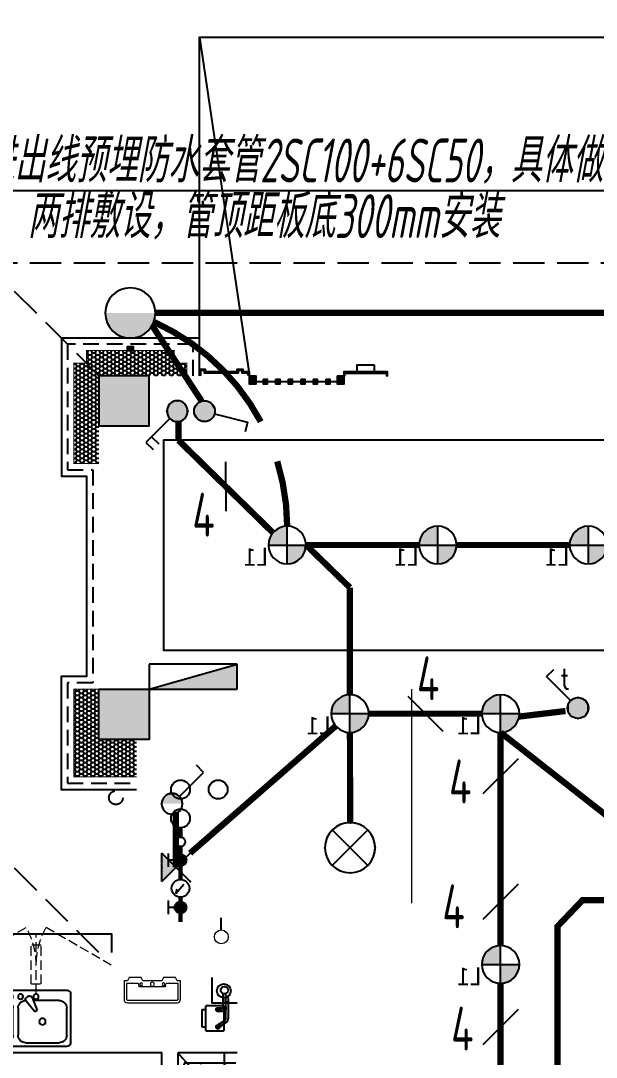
# Model space of a CAD drawing. Extents: x 3002737 to 4077523, y -995787 to -7267.
# Drawn here: x 3465931 to 3470517, y -890478 to -882213 of the extents above; entities that cross this region are included whole.
import ezdxf
from ezdxf.enums import TextEntityAlignment as Align
from ezdxf.xclip import XClip

# ---------------------------------------------------------------- set-up
doc = ezdxf.new("R2010")
doc.units = 0
doc.header["$LTSCALE"] = 1000
doc.header["$MEASUREMENT"] = 0
doc.header["$XCLIPFRAME"] = 2
for name, pattern in [('DASH', [0.35, 0.25, -0.1]), ('DOTE', [2.42, 2, -0.2, 0.02, -0.2]), ('HIDDEN', [0.375, 0.25, -0.125])]:
    doc.linetypes.add(name, pattern=pattern)
doc.layers.get('0').update_dxf_attribs({"linetype": 'CONTINUOUS'})
for name, color, linetype in [('!!电气', 1, 'CONTINUOUS'), ('A-EQPM-MECH', 191, 'CONTINUOUS'), ('A-标注', 1, 'CONTINUOUS'), ('AH-FURNITURE', 1, 'CONTINUOUS'), ('DIM-照明', 7, 'CONTINUOUS'), ('E-天花灯具', 92, 'CONTINUOUS'), ('E-天花辅助2', 54, 'CONTINUOUS'), ('EQUIP-照明', 3, 'CONTINUOUS'), ('EQUIP_消火栓', 7, 'CONTINUOUS'), ('IP-bath&kitchen-JOHNSON', 4, 'CONTINUOUS'), ('LVTRY', 252, 'CONTINUOUS'), ('TEL_TEXT', 7, 'CONTINUOUS'), ('VPIPE-中水', 122, 'CONTINUOUS'), ('VPIPE-凝结', 150, 'CONTINUOUS'), ('VPIPE-消防', 1, 'TG_X'), ('VPIPE-给水', 3, 'TG_J'), ('VPIPE-雨水', 4, 'DASH'), ('WIRE-动力', 7, 'CONTINUOUS'), ('WIRE-照明', 2, 'CONTINUOUS'), ('修改标示', 212, 'CONTINUOUS'), ('卫生间', 6, 'CONTINUOUS'), ('建筑-排气道', 252, 'CONTINUOUS'), ('污水', 3, 'CONTINUOUS'), ('看线', 185, 'CONTINUOUS'), ('立面', 73, 'CONTINUOUS'), ('立面-看线', 251, 'CONTINUOUS'), ('给水', 4, 'CONTINUOUS'), ('铝合金', 144, 'CONTINUOUS')]:
    doc.layers.add(name, color=color, linetype=linetype)
for name, color, linetype, lineweight in [('DOTE', 19, 'DOTE', 9), ('PUB_HATCH', 8, 'CONTINUOUS', 9), ('STAIR', 252, 'CONTINUOUS', 20), ('VPIPE-废水', 31, 'TG_F', 18), ('WINDOW', 146, 'CONTINUOUS', 20), ('平面-空调室内机', 176, 'CONTINUOUS', 9), ('平面-空调预留孔', 252, 'CONTINUOUS', 15), ('立面-洞口示意', 252, 'CONTINUOUS', 13)]:
    doc.layers.add(name, color=color, linetype=linetype, lineweight=lineweight)
doc.styles.add('_TEL_DIM', font='SIMPLEX', dxfattribs={"width": 0.8, "height": 3.5, "bigfont": 'HZTXT'})
doc.styles.add('DIM_FONT', font='SIMPLEX', dxfattribs={"width": 0.7, "bigfont": 'GBCBIG'})
doc.styles.add('HZTXT', font='gbeitc.shx', dxfattribs={"width": 0.8, "height": 400, "bigfont": 'hztxt.shx'})
doc.styles.get("Standard").update_dxf_attribs({"font": 'gbenor.shx', "bigfont": 'gbcbig.shx'})
doc.styles.add('TG_LINETYPE', font='SIMPLEX', dxfattribs={"width": 0.8, "height": 3, "bigfont": 'HZTXT'})
doc.styles.add('黑体', font='simhei.ttf')
doc.linetypes.add('LED', pattern='A,0.5,-0.2,["LED",Standard,S=0.2,R=0,X=-0.2,Y=-0.1],-0.2', length=0.9)
doc.linetypes.add('TG_F', pattern='A,2,-0.3,["F",TG_LINETYPE,S=0.1,R=0,X=-0.23,Y=-0.15],0', length=2.3)
doc.linetypes.add('TG_J', pattern='A,2,-0.22,["J",TG_LINETYPE,S=0.1,R=0,X=-0.18,Y=-0.15],0', length=2.22)
doc.linetypes.add('TG_X', pattern='A,4,-0.3,["X",TG_LINETYPE,S=0.1,R=0,X=-0.23,Y=-0.15],0', length=4.3)

# ---------------------------------------------------------------- blocks, each defined once
blk = doc.blocks.new('A$C74D73064')
at = {"layer": 'DOTE', "color": 252}
blk.add_line((100230, 54519.3), (100230, 8148.9), dxfattribs=at)
blk = doc.blocks.new('A$C7B1F0EBE')
at = {"color": 252}
ref = blk.add_blockref('A$C74D73064', (-53513, -33807.7), dxfattribs=at)
XClip(ref).set_block_clipping_path([(63315.4263309771, 50772.2529092039), (117315.4131985184, 70272.2529080271)])
blk = doc.blocks.new('A$C148B7D8E')
at = {"layer": '卫生间', "color": 252, "linetype": 'DASH'}
for p, q in [((15200, 14500), (16100, 15400)), ((15200, 9900), (16100, 10800))]:
    blk.add_line(p, q, dxfattribs=at)
blk.add_lwpolyline([(16100, 14000), (16100, 15400), (7700, 15400), (7700, 10800), (7300, 10800), (7300, 10000), (900, 10000), (900, 9000), (-900, 9000), (-900, -900), (1750, -900), (1750, -2100), (23450, -2100), (23450, -900), (25100, -900)], dxfattribs=at)
blk = doc.blocks.new('rtyg7uyhg')
at = {"layer": 'LVTRY'}
for p, q in [((193590.3, 45458.1), (193590.3, 45069.5)), ((194234.6, 45488.8), (193621, 45488.8)), ((194265.3, 45069.5), (194265.3, 45458.1)), ((193682.3, 45407), (193887.8, 45407)), ((193896.4, 45429.9), (193857.6, 45326.3)), ((193875.3, 45316), (193945.6, 45401.5)), ((193925.8, 45440.4), (193940.1, 45432.2)), ((194111.9, 45407), (194173.3, 45407)), ((193621, 45130.8), (193621, 45345.6)), ((193857.6, 45326.3), (193875.3, 45316)), ((194009.6, 45345.6), (194009.6, 45130.8)), ((194050.5, 45130.8), (194050.5, 45345.6)), ((194234.6, 45345.6), (194234.6, 45130.8)), ((193948.3, 45069.5), (193682.3, 45069.5)), ((194173.3, 45069.5), (194111.9, 45069.5)), ((193621, 45038.8), (194234.6, 45038.8))]:
    blk.add_line(p, q, dxfattribs=at)
for centre, radius in [((193866.4, 45437.7), 20.5), ((193989.2, 45437.7), 20.5), ((194071, 45437.7), 20.5), ((193815.3, 45238.2), 25.6), ((194137.5, 45238.2), 25.6)]:
    blk.add_circle(centre, radius, dxfattribs=at)
for centre, radius, start, end in [((193621, 45458.1), 30.7, 89.99999, 179.99999), ((194234.6, 45458.1), 30.7, 359.99999, 89.99999), ((193682.3, 45345.6), 61.4, 89.99999, 179.99999), ((193915.6, 45422.7), 20.5, 59.99999, 159.46231), ((193929.8, 45414.5), 20.5, 320.53767, 59.99999), ((193948.3, 45345.6), 61.4, 359.99999, 89.99999), ((194111.9, 45345.6), 61.4, 89.99999, 179.99999), ((194173.3, 45345.6), 61.4, 359.99999, 89.99999), ((193682.3, 45130.8), 61.4, 179.99999, 269.99999), ((193948.3, 45130.8), 61.4, 269.99999, 359.99999), ((194111.9, 45130.8), 61.4, 179.99999, 269.99999), ((194173.3, 45130.8), 61.4, 269.99999, 359.99999), ((193621, 45069.5), 30.7, 179.99999, 269.99999), ((194234.6, 45069.5), 30.7, 269.99999, 359.99999)]:
    blk.add_arc(centre, radius, start, end, dxfattribs=at)
at = {"layer": 'LVTRY', "style": 'DIM_FONT', "width": 0.8, "flags": 9}
for tag in ['YSIZE', 'XSIZE']:
    blk.add_attdef(tag, (193927.8, 45487.8), '', height=0.5, rotation=89.99999, dxfattribs=at)
blk = doc.blocks.new('A$C60D053AF')
at = {"layer": 'AH-FURNITURE', "color": 8}
for p, q in [((192.5, -71), (327.6, -71)), ((232.5, -90), (128.3, -90)), ((232.5, -110), (128.3, -110)), ((192.5, -91), (327.6, -91)), ((245, -129.5), (245, -122.5)), ((265, -129.5), (265, -122.5)), ((341.7, -96.9), (370, -143.2)), ((355.9, -82.7), (384.2, -129)), ((255, -281), (255, -251)), ((255, -281), (393, -281)), ((393, -281), (393, -251))]:
    blk.add_line(p, q, dxfattribs=at)
for points in [[(170, -68, 1), (170, -94), (192.5, -94), (192.5, -68)], [(234, -251), (414, -251, 0.414214), (424, -241), (424, -111, 0.414214), (414, -101), (234, -101, 0.414214), (224, -111), (224, -241, 0.414214)], [(268, -122.5), (268, -107, 0.414214), (248, -87), (232.5, -87), (232.5, -113), (242, -113), (242, -122.5)], [(242, -152, 1), (268, -152), (268, -129.5), (242, -129.5)], [(383.8, -161.2, 1), (402.2, -142.8), (386.3, -126.9), (367.9, -145.3)]]:
    blk.add_lwpolyline(points, format="xyb", close=True, dxfattribs=at)
for centre, radius in [((100, -100), 30), ((255, -152), 15), ((255, -152), 10), ((393, -152), 15), ((393, -152), 10)]:
    blk.add_circle(centre, radius, dxfattribs=at)
for radius in [40, 20]:
    blk.add_arc((327.6, -111), radius, 45, 90, dxfattribs=at)
blk = doc.blocks.new('A-Kitchen-7')
at = {"layer": 'LVTRY'}
for p, q in [((-519, 780), (-7, 834)), ((-7, 834), (-4, 811)), ((-515, 756), (-519, 780)), ((-4, 811), (-515, 756)), ((515, 756), (-515, 756)), ((-515, 756), (-515, 40)), ((-486, 761), (-485, 756)), ((-29, 767), (-112, 756)), ((-29, 767), (-35, 806)), ((515, 780), (0, 780)), ((0, 756), (0, 780)), ((515, 756), (515, 780)), ((515, 40), (515, 756)), ((-515, 40), (515, 40))]:
    blk.add_line(p, q, dxfattribs=at)
blk.add_lwpolyline([(-469, 40), (-469, 0), (469, 0), (469, 40)], close=True, dxfattribs=at)
blk = doc.blocks.new('FRSDFDGDGDRGDR')
at = {"layer": '平面-空调预留孔', "color": 252}
for p, q in [((699612.3, 775044), (699612.3, 775441.2)), ((699618.9, 775447.8), (699746.3, 775447.8)), ((699746.3, 775447.8), (699746.3, 775355.4)), ((699719.9, 775342.2), (699719.9, 775143)), ((699726.5, 775348.8), (699739.7, 775348.8)), ((699726.5, 775136.4), (699739.7, 775136.4)), ((699746.3, 775129.8), (699746.3, 775037.4)), ((699746.3, 775037.4), (699618.9, 775037.4))]:
    blk.add_line(p, q, dxfattribs=at)
blk.add_lwpolyline([(699766.1, 775166.7), (699792.5, 775153.5), (699792.5, 775057.2), (699766.1, 775044), (699766.1, 775017.6), (699618.9, 775017.6, -0.414214), (699592.5, 775044), (699592.5, 775441.2, -0.414214), (699618.9, 775467.6), (699766.1, 775467.6), (699766.1, 775441.2), (699792.5, 775428), (699792.5, 775331.6), (699766.1, 775318.4)], format="xyb", close=True, dxfattribs=at)
for centre, radius in [((699739.7, 775331.6), 10.6), ((699739.7, 775243.2), 15.8), ((699739.7, 775153.5), 10.6)]:
    blk.add_circle(centre, radius, dxfattribs=at)
for centre, start, end in [((699618.9, 775441.2), 90, 180), ((699726.5, 775342.2), 90, 180), ((699739.7, 775355.4), 270, 360), ((699726.5, 775143), 180, 270), ((699739.7, 775129.8), 0, 90), ((699618.9, 775044), 180, 270)]:
    blk.add_arc(centre, 6.6, start, end, dxfattribs=at)
blk = doc.blocks.new('*U153')
h = blk.add_hatch(color=5)
h.set_gradient(color1=(0, 0, 255), rotation=180, tint=1)
h.paths.add_polyline_path([(0, 0), (-6.35, -6.35), (-6.35, -2.159), (-15, -2.159), (-15, 2.159), (-6.35, 2.159), (-6.35, 6.35)])
at = {"color": 0, "linetype": 'Continuous'}
blk.add_lwpolyline([(0, 0), (-6.35, -6.35), (-6.35, -2.159), (-15, -2.159), (-15, 2.159), (-6.35, 2.159), (-6.35, 6.35)], close=True, dxfattribs=at)
blk = doc.blocks.new('GDGDRGDRGRD')
at = {"layer": 'PUB_HATCH'}
blk.add_hatch(color=252, dxfattribs=at).paths.add_polyline_path([(430319.8, 370173.6), (430319.8, 370443.6), (430179.8, 370443.6), (430179.8, 370428.6), (430284.8, 370428.6), (430304.8, 370408.6), (430304.8, 370208.6), (430284.8, 370188.6), (429964.8, 370188.6), (429944.8, 370208.6), (429944.8, 370408.6), (429964.8, 370428.6), (430069.8, 370428.6), (430069.8, 370443.6), (429929.8, 370443.6), (429929.8, 370173.6)])
at = {"layer": 'LVTRY', "color": 251}
for p, q in [((430080.5, 371515.4), (429864.6, 371758.3)), ((430334.8, 371758.3), (429864.6, 371758.3)), ((429864.6, 371758.3), (429864.6, 370858.3)), ((430234.8, 370858.3), (430234.8, 371758.3)), ((430334.8, 371515.4), (430080.5, 371515.4)), ((430080.5, 371515.4), (430080.5, 371100.3)), ((429864.6, 370858.3), (430080.5, 371100.3)), ((430080.5, 371100.3), (430334.8, 371100.3)), ((429864.6, 370858.3), (430334.8, 370858.3))]:
    blk.add_line(p, q, dxfattribs=at)
at = {"layer": 'LVTRY'}
for p, q in [((429924.8, 371678.3), (430324.8, 371678.3)), ((429914.8, 370948.3), (429914.8, 371668.3)), ((429994.8, 371628.3), (429994.8, 371418.3)), ((429999.8, 371628.3), (429999.8, 371418.3)), ((430289.8, 371638.3), (430004.8, 371638.3)), ((430289.8, 371633.3), (430004.8, 371633.3)), ((430045.1, 371658.3), (430045.1, 371568.3)), ((430049.6, 371658.3), (430045.1, 371658.3)), ((430049.6, 371568.3), (430049.6, 371658.3)), ((430194.8, 371418.3), (430194.8, 371628.3)), ((430199.8, 371418.3), (430199.8, 371628.3)), ((430234.8, 371668.3), (430234.8, 370948.3)), ((429974.8, 371525.6), (430102.3, 371525.6)), ((429974.8, 371521.1), (429974.8, 371525.6)), ((430102.3, 371521.1), (429974.8, 371521.1)), ((430045.1, 371568.3), (430049.6, 371568.3)), ((430219.8, 371525.6), (430092.3, 371525.6)), ((430092.3, 371525.6), (430092.3, 371521.1)), ((430092.3, 371521.1), (430219.8, 371521.1)), ((430102.3, 371525.6), (430102.3, 371521.1)), ((430219.8, 371521.1), (430219.8, 371525.6)), ((430234.8, 371100.3), (430234.8, 371515.4)), ((430045.1, 371388.3), (430045.1, 371478.3)), ((430045.1, 371478.3), (430049.6, 371478.3)), ((430049.6, 371478.3), (430049.6, 371388.3)), ((429935.4, 371358.3), (429974.2, 371358.3)), ((429954.8, 371338.9), (429954.8, 371377.7)), ((430004.8, 371413.3), (430289.8, 371413.3)), ((430004.8, 371408.3), (430289.8, 371408.3)), ((430049.6, 371388.3), (430045.1, 371388.3)), ((429954.8, 371238.9), (429954.8, 371277.7)), ((429935.4, 371258.3), (429974.2, 371258.3)), ((429994.8, 370988.3), (429994.8, 371198.3)), ((429999.8, 370988.3), (429999.8, 371198.3)), ((430004.8, 371208.3), (430289.8, 371208.3)), ((430004.8, 371203.3), (430289.8, 371203.3)), ((430045.1, 371228.3), (430045.1, 371138.3)), ((430049.6, 371228.3), (430045.1, 371228.3)), ((430049.6, 371138.3), (430049.6, 371228.3)), ((430194.8, 371198.3), (430194.8, 370988.3)), ((430199.8, 371198.3), (430199.8, 370988.3)), ((430045.1, 371138.3), (430049.6, 371138.3)), ((430102.3, 371095.6), (429974.8, 371095.6)), ((429974.8, 371095.6), (429974.8, 371091.1)), ((429974.8, 371091.1), (430102.3, 371091.1)), ((430045.1, 370958.3), (430045.1, 371048.3)), ((430045.1, 371048.3), (430049.6, 371048.3)), ((430049.6, 371048.3), (430049.6, 370958.3)), ((430092.3, 371091.1), (430092.3, 371095.6)), ((430092.3, 371095.6), (430219.8, 371095.6)), ((430219.8, 371091.1), (430092.3, 371091.1)), ((430102.3, 371091.1), (430102.3, 371095.6)), ((430219.8, 371095.6), (430219.8, 371091.1)), ((430324.8, 370938.3), (429924.8, 370938.3)), ((430289.8, 370983.3), (430004.8, 370983.3)), ((430289.8, 370978.3), (430004.8, 370978.3)), ((430049.6, 370958.3), (430045.1, 370958.3))]:
    blk.add_line(p, q, dxfattribs=at)
at = {"layer": 'LVTRY', "color": 252}
for p, q in [((430069.8, 370428.6), (430069.8, 370443.6)), ((430179.8, 370428.6), (430179.8, 370443.6))]:
    blk.add_line(p, q, dxfattribs=at)
at = {"layer": 'LVTRY'}
blk.add_lwpolyline([(429608.8, 370758.3), (429734.8, 370758.3), (429734.8, 371758.3), (427634.8, 371758.3)], dxfattribs=at)
at = {"layer": 'LVTRY', "color": 252}
for points in [[(430334.8, 370158.6), (429914.8, 370158.6), (429914.8, 370458.6), (430334.8, 370458.6)], [(430319.8, 370173.6), (429929.8, 370173.6), (429929.8, 370443.6), (430319.8, 370443.6)], [(429964.8, 370428.6), (430284.8, 370428.6), (430304.8, 370408.6), (430304.8, 370208.6), (430284.8, 370188.6), (429964.8, 370188.6), (429944.8, 370208.6), (429944.8, 370408.6), (429964.8, 370428.6)]]:
    blk.add_lwpolyline(points, close=True, dxfattribs=at)
at = {"layer": 'LVTRY'}
for centre, radius in [((430147.3, 371523.3), 29.7), ((430147.3, 371523.3), 11.7), ((429954.8, 371358.3), 17), ((429954.8, 371258.3), 17), ((430147.3, 371093.3), 29.7), ((430147.3, 371093.3), 11.7)]:
    blk.add_circle(centre, radius, dxfattribs=at)
for centre, radius, start, end in [((429924.8, 371668.3), 10, 90, 180), ((430224.8, 371668.3), 10, 0, 90), ((430004.8, 371628.3), 10, 90, 180), ((430004.8, 371628.3), 5, 90, 180), ((430189.8, 371628.3), 10, 0, 90), ((430189.8, 371628.3), 5, 0, 90), ((430047.3, 371523.3), 56.7, 2.27424, 87.72576), ((430047.3, 371523.3), 52.2, 2.47041, 87.52959), ((430047.3, 371523.3), 56.7, 272.27424, 357.72576), ((430047.3, 371523.3), 52.2, 272.47041, 357.52959), ((430147.3, 371523.3), 56.7, 92.27424, 177.72576), ((430147.3, 371523.3), 56.7, 182.27424, 267.72576), ((430147.3, 371523.3), 52.2, 92.47041, 177.52959), ((430147.3, 371523.3), 52.2, 182.47041, 267.52959), ((430004.8, 371418.3), 10, 180, 270), ((430004.8, 371418.3), 5, 180, 270), ((430189.8, 371418.3), 5, 270, 0), ((430189.8, 371418.3), 10, 270, 0), ((430004.8, 371198.3), 10, 90, 180), ((430004.8, 371198.3), 5, 90, 180), ((430189.8, 371198.3), 10, 0, 90), ((430189.8, 371198.3), 5, 0, 90), ((430047.3, 371093.3), 56.7, 2.27424, 87.72576), ((430047.3, 371093.3), 52.2, 2.47041, 87.52959), ((430147.3, 371093.3), 56.7, 92.27424, 177.72576), ((430147.3, 371093.3), 52.2, 92.47041, 177.52959), ((430047.3, 371093.3), 56.7, 272.27424, 357.72576), ((430047.3, 371093.3), 52.2, 272.47041, 357.52959), ((430147.3, 371093.3), 56.7, 182.27424, 267.72576), ((430147.3, 371093.3), 52.2, 182.47041, 267.52959), ((429924.8, 370948.3), 10, 180, 270), ((430004.8, 370988.3), 10, 180, 270), ((430004.8, 370988.3), 5, 180, 270), ((430189.8, 370988.3), 5, 270, 0), ((430189.8, 370988.3), 10, 270, 0), ((430224.8, 370948.3), 10, 270, 0)]:
    blk.add_arc(centre, radius, start, end, dxfattribs=at)
at = {"layer": '立面-洞口示意', "color": 252}
blk.add_lwpolyline([(430334.8, 370158.6), (430071.3, 370252.5), (429914.8, 370458.6)], dxfattribs=at)
at = {"xscale": -1, "rotation": 270}
blk.add_blockref('FRSDFDGDGDRGDR', (-345582.7, -327434.2), dxfattribs=at)
at = {"xscale": -1}
blk.add_blockref('rtyg7uyhg', (622599.6, 326769.5), dxfattribs=at)
at = {"rotation": 270}
blk.add_blockref('A$C60D053AF', (430334.8, 372358.3), dxfattribs=at)
at = {"layer": 'LVTRY', "color": 1, "extrusion": (0, 0, -1), "xscale": -0.7999999999883585, "yscale": 0.7999999999883585, "zscale": -0.7999999999883585}
blk.add_blockref('A-Kitchen-7', (-429196.8, 370158.6), dxfattribs=at)
at = {"layer": '建筑-排气道', "xscale": -5, "yscale": 5, "zscale": 5, "rotation": 90}
blk.add_blockref('*U153', (430134.7, 370490.9), dxfattribs=at)
blk = doc.blocks.new('A$C2705576B')
at = {"layer": '给水'}
h = blk.add_hatch(color=252, dxfattribs=at)
edge = h.paths.add_edge_path()
edge.add_arc((417.5, -1741.2), 47.2, 0, 360)
h = blk.add_hatch(color=252, dxfattribs=at)
edge = h.paths.add_edge_path()
edge.add_arc((794.7, -1741.2), 47.2, 0, 360)
at = {"layer": '给水', "color": 252}
for p, q in [((363.1, -1645.4), (471.8, -1645.4)), ((417.5, -1741.2), (417.5, -1645.4)), ((740.3, -1645.4), (849, -1645.4)), ((794.7, -1741.2), (794.7, -1645.4)), ((601.1, -1768.1), (525.3, -1704.3)), ((525.3, -1704.3), (564, -1715))]:
    blk.add_line(p, q, dxfattribs=at)
at = {"layer": '给水', "color": 252, "const_width": 35.4}
for points in [[(499.1, -1741.2), (302.5, -1741.2)], [(903.5, -1741.2), (640.6, -1741.2)], [(1052.8, -1741.2), (978.5, -1741.2)]]:
    blk.add_lwpolyline(points, dxfattribs=at)
at = {"layer": '给水', "color": 252}
for centre, radius in [((417.5, -1741.2), 47.2), ((569.8, -1741.2), 70.8), ((794.7, -1741.2), 47.2), ((941, -1741.2), 37.5)]:
    blk.add_circle(centre, radius, dxfattribs=at)
blk = doc.blocks.new('dongkong')
at = {"layer": '平面-空调预留孔', "color": 8, "linetype": 'HIDDEN', "ltscale": 0.3}
for p, q in [((-603796, 210899.9), (-603796, 210431.5)), ((-603836, 210821), (-603836, 210510.8)), ((-603836, 210821), (-603756, 210821)), ((-603756, 210821), (-603756, 210510.8))]:
    blk.add_line(p, q, dxfattribs=at)
blk.add_lwpolyline([(-603756, 210510.8), (-603836, 210510.8)], dxfattribs=at)
blk = doc.blocks.new('$TwtSys$00000434')
at = {"color": 252}
for p, q in [((-0.5, 0.5), (-0.5, -0.5)), ((-0.5, -0.5), (0.5, 0.5)), ((0.5, 0.5), (-0.5, 0.5)), ((0.5, -0.5), (0.5, 0.5)), ((-0.5, -0.5), (0.5, -0.5))]:
    blk.add_line(p, q, dxfattribs=at)
blk.add_solid([(0.5, -0.5), (0.5, 0.5), (-0.5, -0.5)], dxfattribs=at)
blk = doc.blocks.new('A$C7D502F78')
at = {"layer": '修改标示', "ltscale": 2}
blk.add_lwpolyline([(-150.6, 197.3), (-10.6, 197.3), (-10.6, 142.3), (-150.6, 142.3)], close=True, dxfattribs=at)
blk = doc.blocks.new('A$C028C60F5')
at = {"color": 252}
blk.add_lwpolyline([(400, 0), (0, 0), (0, -400), (400, -400)], close=True, dxfattribs=at)
at = {"layer": 'PUB_HATCH', "color": 252}
blk.add_solid([(0, -400), (400, -400), (0, 0), (400, 0)], dxfattribs=at)
blk = doc.blocks.new('A$C3EFA6995')
for p in [(9700, 100), (9700, -2400), (15900, -2400)]:
    blk.add_blockref('A$C028C60F5', p)
at = {"xscale": -1}
blk.add_blockref('A$C028C60F5', (16300, 100), dxfattribs=at)
blk = doc.blocks.new('A$C5F341E43')
at = {"layer": '立面'}
h = blk.add_hatch(dxfattribs=at)
h.set_pattern_fill('ANSI31', color=252, scale=2)
h.set_pattern_definition([(45, (-853150.0334, -779765.5013), (-2.24506403, 2.24506403), [])])
h.paths.add_polyline_path([(35125.3, 15800), (35175.3, 15800), (35175.3, 15830), (35125.3, 15830)])
h = blk.add_hatch(dxfattribs=at)
h.set_pattern_fill('ANSI31', color=252, scale=2)
h.set_pattern_definition([(45, (-665142.2845, -939480.3315), (-2.24506403, 2.24506403), [])])
h.paths.add_polyline_path([(35700.2, 15600.1), (36099.9, 15600.1), (36099.9, 15630.1), (36049.9, 15630.1), (36049.9, 15650.2), (35999.9, 15650.2), (35999.9, 15630.2), (35750.1, 15630), (35749.9, 15650.2), (35700.2, 15650.2)])
h.paths.add_polyline_path([(35710.2, 15600.1), (36089.9, 15600.1), (36089.9, 15620.1), (36039.9, 15620.1), (36039.9, 15640.2), (36009.9, 15640.2), (36009.9, 15620.2), (35740.2, 15620), (35740, 15640.2), (35710.2, 15640.2)])
h = blk.add_hatch(dxfattribs=at)
h.set_pattern_fill('ANSI31', color=252, scale=2)
h.set_pattern_definition([(45, (-853350.0334, -780835.0008), (-2.24506403, 2.24506403), [])])
edge = h.paths.add_edge_path()
edge.add_line((36850, 15600), (36860, 15600))
edge.add_line((36860, 15600), (36860, 15620))
edge.add_line((36860, 15620), (37190, 15620))
edge.add_line((37190, 15620), (37190, 15600.1))
edge.add_line((37190, 15600.1), (37200, 15600))
edge.add_line((37200, 15600), (37200, 15630))
edge.add_line((37200, 15630), (36850, 15630))
edge.add_line((36850, 15630), (36850, 15600))
h = blk.add_hatch(dxfattribs=at)
h.set_pattern_fill('ANSI31', color=252, scale=2)
h.set_pattern_definition([(45, (-665202.5203, -939480.5138), (-2.24506403, 2.24506403), [])])
h.paths.add_polyline_path([(36100, 15600), (36150, 15600), (36150, 15533.3), (36100, 15533.3)])
h = blk.add_hatch(dxfattribs=at)
h.set_pattern_fill('ANSI31', color=252, scale=2)
h.set_pattern_definition([(45, (-665092.5196, -939480.5144), (-2.24506403, 2.24506403), [])])
h.paths.add_polyline_path([(36210, 15573), (36240, 15573), (36240, 15533.3), (36210, 15533.3)])
h = blk.add_hatch(dxfattribs=at)
h.set_pattern_fill('ANSI31', color=252, scale=2)
h.set_pattern_definition([(45, (-664992.5196, -939480.5153), (-2.24506403, 2.24506403), [])])
h.paths.add_polyline_path([(36310, 15573), (36340, 15573), (36340, 15533.3), (36310, 15533.3)])
h = blk.add_hatch(dxfattribs=at)
h.set_pattern_fill('ANSI31', color=252, scale=2)
h.set_pattern_definition([(45, (-664892.5196, -939480.5162), (-2.24506403, 2.24506403), [])])
h.paths.add_polyline_path([(36410, 15573), (36440, 15573), (36440, 15533.3), (36410, 15533.3)])
h = blk.add_hatch(dxfattribs=at)
h.set_pattern_fill('ANSI31', color=252, scale=2)
h.set_pattern_definition([(45, (-664792.5196, -939480.517), (-2.24506403, 2.24506403), [])])
h.paths.add_polyline_path([(36510, 15573), (36540, 15573), (36540, 15533.3), (36510, 15533.3)])
h = blk.add_hatch(dxfattribs=at)
h.set_pattern_fill('ANSI31', color=252, scale=2)
h.set_pattern_definition([(45, (-664692.5196, -939480.518), (-2.24506403, 2.24506403), [])])
h.paths.add_polyline_path([(36610, 15573), (36640, 15573), (36640, 15533.3), (36610, 15533.3)])
h = blk.add_hatch(dxfattribs=at)
h.set_pattern_fill('ANSI31', color=252, scale=2)
h.set_pattern_definition([(45, (-664592.5196, -939480.519), (-2.24506403, 2.24506403), [])])
h.paths.add_polyline_path([(36710, 15573), (36740, 15573), (36740, 15533.3), (36710, 15533.3)])
h = blk.add_hatch(dxfattribs=at)
h.set_pattern_fill('ANSI31', color=252, scale=2)
h.set_pattern_definition([(45, (-664502.517, -939480.51), (-2.24506403, 2.24506403), [])])
h.paths.add_polyline_path([(36800, 15600), (36850, 15600), (36850, 15533.3), (36800, 15533.3)])
at = {"layer": '立面-看线'}
h = blk.add_hatch(dxfattribs=at)
h.set_pattern_fill('HONEY', color=252, scale=13)
h.set_pattern_definition([(0, (-420517.216, -516416.725), (30.95625, 17.872595), [20.6375, -41.275]), (120, (-420517.216, -516416.725), (-30.9562463, 17.8726014), [20.6375, -41.275]), (60, (-420517.216, -516416.725), (3.7e-06, 35.7451964), [-41.275, 20.6375])])
h.paths.add_polyline_path([(35500.3, 15700), (35500.3, 15800), (34800.3, 15800), (34800.3, 15700), (34700.3, 15700), (34700.3, 14900), (34900, 14900), (34900, 15600), (35599.4, 15600), (35599.4, 15700)])
h = blk.add_hatch(dxfattribs=at)
h.set_pattern_fill('HONEY', color=252, scale=13)
h.set_pattern_definition([(0, (-420616.579, -519916.725), (30.95625, 17.872595), [20.6375, -41.275]), (120, (-420616.579, -519916.725), (-30.9562463, 17.8726014), [20.6375, -41.275]), (60, (-420616.579, -519916.725), (3.7e-06, 35.7451964), [-41.275, 20.6375])])
h.paths.add_polyline_path([(35200, 12700), (34900, 12700), (34900, 13100), (34700.6, 13100), (34700.6, 12400), (35200, 12400)])
at = {"color": 252, "const_width": 8}
for points in [[(34900, 14900), (34700.3, 14900), (34700.3, 15700), (34800.3, 15700), (34800.3, 15800), (35090.3, 15800), (35090.3, 15800), (35210.3, 15800), (35210.3, 15800), (35500.3, 15800), (35500.3, 15700), (35600.3, 15700), (35600.3, 15600)], [(34900, 13100), (34700, 13100), (34700, 12400), (35200, 12400)]]:
    blk.add_lwpolyline(points, dxfattribs=at)
at = {"layer": 'A-EQPM-MECH', "color": 252}
for points in [[(35700.3, 15600), (35700.3, 18300), (40700.2, 18300), (40700.2, 15600)], [(35700.3, 18300), (36100, 15600)]]:
    blk.add_lwpolyline(points, dxfattribs=at)
at = {"layer": 'IP-bath&kitchen-JOHNSON', "color": 252}
blk.add_lwpolyline([(35800, 10800), (35800, 10600), (36000, 10600)], dxfattribs=at)
at = {"layer": 'STAIR', "color": 252}
blk.add_line((37390, 13100), (37390, 11394.4), dxfattribs=at)
at = {"layer": 'VPIPE-中水', "color": 252, "linetype": 'Continuous'}
blk.add_circle((35894.8, 10695), 55, dxfattribs=at)
at = {"layer": 'VPIPE-凝结', "color": 252}
blk.add_line((35875, 11180), (35875, 11278), dxfattribs=at)
at = {"layer": 'VPIPE-废水', "color": 252}
blk.add_circle((35875, 11125), 55, dxfattribs=at)
at = {"layer": 'VPIPE-消防', "color": 252, "linetype": 'Continuous'}
blk.add_circle((35850, 12300), 75, dxfattribs=at)
at = {"layer": 'VPIPE-给水', "color": 252, "linetype": 'Continuous'}
for centre in [(35550, 12300), (35550, 12070)]:
    blk.add_circle(centre, 75, dxfattribs=at)
at = {"layer": 'VPIPE-雨水', "color": 252}
blk.add_circle((35035, 12235), 55, dxfattribs=at)
at = {"layer": 'WINDOW', "color": 252, "linetype": 'DASH', "ltscale": 0.3}
for points in [[(33800, 10900), (34319.6, 11200, -0.131652), (34400, 10900)], [(34998.1, 10900), (34478.5, 11200, 0.131652), (34398.1, 10900)]]:
    blk.add_lwpolyline(points, format="xyb", dxfattribs=at)
at = {"layer": '看线', "color": 252}
blk.add_lwpolyline([(35700.3, 15600), (35700.3, 15900), (34600.3, 15900), (34600.3, 14800), (34800, 14800), (34800, 13200), (34600, 13200), (34600, 12300), (35200, 12300)], dxfattribs=at)
at = {"layer": '看线', "color": 252, "linetype": 'HIDDEN', "ltscale": 0.5}
blk.add_lwpolyline([(35650.3, 15600), (35650.3, 15850), (34650.3, 15850), (34650.3, 14850), (34850, 14850), (34850, 13150), (34650, 13150), (34650, 12350), (35200, 12350)], dxfattribs=at)
at = {"layer": '看线', "color": 252, "ltscale": 0.5}
blk.add_lwpolyline([(33800, 11000), (33800, 11150), (35000, 11150), (35000, 11000)], dxfattribs=at)
at = {"layer": '立面', "color": 252}
for p, q in [((36310, 15573), (36340, 15573)), ((36310, 15533.3), (36310, 15573)), ((36340, 15573), (36340, 15533.3)), ((36340, 15533.3), (36310, 15533.3))]:
    blk.add_line(p, q, dxfattribs=at)
for points in [[(35125.3, 15800), (35175.3, 15800), (35175.3, 15830), (35125.3, 15830)], [(36100, 15600), (36150, 15600), (36150, 15533.3), (36100, 15533.3)], [(36410, 15573), (36440, 15573), (36440, 15533.3), (36410, 15533.3)], [(36510, 15573), (36540, 15573), (36540, 15533.3), (36510, 15533.3)], [(36610, 15573), (36640, 15573), (36640, 15533.3), (36610, 15533.3)], [(36710, 15573), (36740, 15573), (36740, 15533.3), (36710, 15533.3)], [(36800, 15600), (36850, 15600), (36850, 15533.3), (36800, 15533.3)]]:
    blk.add_lwpolyline(points, close=True, dxfattribs=at)
blk.add_lwpolyline([(36850, 15600), (36860, 15600), (36860, 15620), (37190, 15620), (37190, 15600.1), (37200, 15600), (37200, 15630), (36850, 15630), (36850, 15600)], dxfattribs=at)
at = {"layer": '铝合金', "color": 252}
for p, q in [((36150, 15553.2), (36210, 15553.2)), ((36240, 15553.2), (36310, 15553.2)), ((36340, 15553.2), (36410, 15553.2)), ((36440, 15553.2), (36510, 15553.2)), ((36540, 15553.2), (36610, 15553.2)), ((36640, 15553.2), (36710, 15553.2)), ((36740, 15553.2), (36800, 15553.2))]:
    blk.add_line(p, q, dxfattribs=at)
for points in [[(35125.3, 15800), (35175.3, 15800), (35175.3, 15830), (35125.3, 15830)], [(36100, 15600), (36150, 15600), (36150, 15533.3), (36100, 15533.3)], [(36210, 15573), (36240, 15573), (36240, 15533.3), (36210, 15533.3)], [(36310, 15573), (36340, 15573), (36340, 15533.3), (36310, 15533.3)], [(36410, 15573), (36440, 15573), (36440, 15533.3), (36410, 15533.3)], [(36510, 15573), (36540, 15573), (36540, 15533.3), (36510, 15533.3)], [(36610, 15573), (36640, 15573), (36640, 15533.3), (36610, 15533.3)], [(36710, 15573), (36740, 15573), (36740, 15533.3), (36710, 15533.3)], [(36800, 15600), (36850, 15600), (36850, 15533.3), (36800, 15533.3)]]:
    blk.add_lwpolyline(points, close=True, dxfattribs=at)
for points in [[(36099.9, 15600.1), (36099.9, 15630.1), (36049.9, 15630.1), (36049.9, 15650.2), (35999.9, 15650.2), (35999.9, 15630.2), (35750.1, 15630), (35749.9, 15650.2), (35700.2, 15650.2), (35700.2, 15600.1)], [(36089.9, 15600.1), (36089.9, 15620.1), (36039.9, 15620.1), (36039.9, 15640.2), (36009.9, 15640.2), (36009.9, 15620.2), (35740.2, 15620), (35740, 15640.2), (35710.2, 15640.2), (35710.2, 15600.1)], [(36850, 15600), (36860, 15600), (36860, 15620), (37190, 15620), (37190, 15600.1), (37200, 15600), (37200, 15630), (36850, 15630), (36850, 15600)]]:
    blk.add_lwpolyline(points, dxfattribs=at)
at = {"color": 252, "xscale": -1}
for name, p in [('A$C148B7D8E', (50100, 1100)), ('A$C3EFA6995', (51200, 15500))]:
    blk.add_blockref(name, p, dxfattribs=at)
at = {"color": 252}
blk.add_blockref('GDGDRGDRGRD', (-394334.8, -361558.3), dxfattribs=at)
at = {"layer": 'EQUIP_消火栓', "color": 252, "xscale": 700, "yscale": 200, "zscale": 700}
blk.add_blockref('$TwtSys$00000434', (35650, 13200), dxfattribs=at)
at = {"layer": '修改标示', "color": 252, "ltscale": 2, "xscale": -1}
blk.add_blockref('A$C7D502F78', (36944.4, 15487.7), dxfattribs=at)
at = {"layer": '平面-空调室内机', "color": 252, "ltscale": 0.3, "xscale": -1, "rotation": 180}
blk.add_blockref('dongkong', (638196, 221570.8), dxfattribs=at)
at = {"layer": '污水', "color": 252, "rotation": 90.00000000010901}
blk.add_blockref('A$C2705576B', (33808.8, 10942.2), dxfattribs=at)
blk = doc.blocks.new('$equip$00001151')
blk.add_circle((0, 0.5), 0.5)
for points in [[(0.433, 0.25), (-0.433, 0.25), (0.5, 0.5), (-0.5, 0.5)], [(0.25, 0.067), (-0.25, 0.067), (0.433, 0.25), (-0.433, 0.25)], [(0, 0), (0, 0), (0.25, 0.067), (-0.25, 0.067)]]:
    blk.add_solid(points)
at = {"flags": 9}
blk.add_attdef('A', (0, 0), '', height=0.00002, dxfattribs=at)
blk = doc.blocks.new('$equip$00001154')
for p, q in [((0, 0.283), (0, -0.283)), ((0, 0.283), (0.566, -0.283)), ((0.566, 0.283), (0, -0.283))]:
    blk.add_line(p, q)
for p in [(0.566, 0.283), (0, 0.004), (0.283, 0), (0.566, -0.283)]:
    blk.add_point(p)
blk.add_solid([(0, -0.283), (0.283, 0), (0, 0.283)])
at = {"layer": 'TEL_TEXT', "style": '_TEL_DIM', "flags": 1}
blk.add_attdef('A', text='', height=0.00002, dxfattribs=at).set_placement((0, 0), align=Align.MIDDLE_CENTER)
blk = doc.blocks.new('$equip$00001213')
for p, q in [((0.147, 0.356), (0.625, 0.833)), ((0.625, 0.833), (0.766, 0.692))]:
    blk.add_line(p, q)
blk.add_circle((0, 0.208), 0.208)
for p in [(0, 0.417), (-0.208, 0.208), (0.208, 0.208), (0, 0)]:
    blk.add_point(p)
for points in [[(0.104, 0.389), (0.104, 0.028), (0, 0.417), (0, 0)], [(0.18, 0.313), (0.18, 0.104), (0.104, 0.389), (0.104, 0.028)], [(0.208, 0.208), (0.208, 0.208), (0.18, 0.313), (0.18, 0.104)]]:
    blk.add_solid(points)
at = {"flags": 9}
blk.add_attdef('A', (0, 0), '', height=0.00002, dxfattribs=at)
blk = doc.blocks.new('DFADS')
at = {"layer": 'A-标注'}
h = blk.add_hatch(color=251, dxfattribs=at)
h.paths.add_polyline_path([(3405.6, 358.33), (3411.6, 358.33, 0.414214), (3405.6, 364.33)])
h.paths.add_polyline_path([(3399.6, 358.33, 0.414214), (3405.6, 352.33), (3405.6, 358.33)])
at = {"layer": 'A-标注', "color": 92}
for p, q in [((3405.6, 352.33), (3405.6, 364.33)), ((3411.6, 358.33), (3399.6, 358.33))]:
    blk.add_line(p, q, dxfattribs=at)
blk.add_circle((3405.6, 358.33), 6, dxfattribs=at)
at = {"layer": 'A-标注', "color": 3, "style": '黑体'}
blk.add_text('L1', height=5.76, dxfattribs=at).set_placement((3411.58, 351.7))
blk = doc.blocks.new('$equip$00001963')
for p, q in [((0.147, 0.356), (0.625, 0.833)), ((0.625, 0.833), (0.766, 0.692)), ((0.512, 0.72), (0.653, 0.579))]:
    blk.add_line(p, q)
blk.add_circle((0, 0.208), 0.208)
for p in [(0, 0.417), (-0.208, 0.208), (0.208, 0.208), (0, 0)]:
    blk.add_point(p)
for points in [[(0, 0.417), (0, 0.417), (-0.104, 0.389), (0.104, 0.389)], [(-0.18, 0.313), (0.18, 0.313), (-0.208, 0.208), (0.208, 0.208)], [(-0.18, 0.104), (0.18, 0.104), (-0.208, 0.208), (0.208, 0.208)], [(-0.104, 0.389), (0.104, 0.389), (-0.18, 0.313), (0.18, 0.313)], [(-0.104, 0.028), (0.104, 0.028), (-0.18, 0.104), (0.18, 0.104)], [(0, 0), (0, 0), (-0.104, 0.028), (0.104, 0.028)]]:
    blk.add_solid(points)
at = {"layer": 'TEL_TEXT', "style": '_TEL_DIM', "flags": 1}
blk.add_attdef('A', text='', height=0.00002, dxfattribs=at).set_placement((0, 0), align=Align.MIDDLE_CENTER)
blk = doc.blocks.new('$equip$00001822')
for p, q in [((0.147, 0.356), (0.625, 0.833)), ((0.625, 0.833), (0.766, 0.692))]:
    blk.add_line(p, q)
blk.add_circle((0, 0.208), 0.208)
for p in [(0, 0.417), (-0.208, 0.208), (0.208, 0.208), (-0.015, 0.001)]:
    blk.add_point(p)
for points in [[(0, 0.417), (0, 0.417), (-0.104, 0.389), (0.104, 0.389)], [(-0.18, 0.313), (0.18, 0.313), (-0.208, 0.208), (0.208, 0.208)], [(-0.18, 0.104), (0.18, 0.104), (-0.208, 0.208), (0.208, 0.208)], [(-0.104, 0.389), (0.104, 0.389), (-0.18, 0.313), (0.18, 0.313)], [(-0.104, 0.028), (0.104, 0.028), (-0.18, 0.104), (0.18, 0.104)], [(0, 0), (0, 0), (-0.104, 0.028), (0.104, 0.028)]]:
    blk.add_solid(points)
at = {"color": 7, "style": '_TEL_DIM'}
blk.add_attdef('$TEXT$', text='', height=0.4, dxfattribs=at).set_placement((0.581, 0.465), align=Align.MIDDLE_CENTER)
at = {"color": 7, "style": '_TEL_DIM', "flags": 1}
blk.add_attdef('A', text='', height=0.00002, dxfattribs=at).set_placement((0, 0), align=Align.MIDDLE_CENTER)
blk = doc.blocks.new('$equip$00001962')
for p, q in [((0.147, 0.356), (0.625, 0.833)), ((0.625, 0.833), (0.766, 0.692))]:
    blk.add_line(p, q)
blk.add_circle((0, 0.208), 0.208)
for p in [(0, 0.417), (-0.208, 0.208), (0.208, 0.208), (0, 0)]:
    blk.add_point(p)
for points in [[(0, 0.417), (0, 0.417), (-0.104, 0.389), (0.104, 0.389)], [(-0.18, 0.313), (0.18, 0.313), (-0.208, 0.208), (0.208, 0.208)], [(-0.18, 0.104), (0.18, 0.104), (-0.208, 0.208), (0.208, 0.208)], [(-0.104, 0.389), (0.104, 0.389), (-0.18, 0.313), (0.18, 0.313)], [(-0.104, 0.028), (0.104, 0.028), (-0.18, 0.104), (0.18, 0.104)], [(0, 0), (0, 0), (-0.104, 0.028), (0.104, 0.028)]]:
    blk.add_solid(points)
at = {"layer": 'TEL_TEXT', "style": '_TEL_DIM', "flags": 1}
blk.add_attdef('A', text='', height=0.00002, dxfattribs=at).set_placement((0, 0), align=Align.MIDDLE_CENTER)
blk = doc.blocks.new('$TelecSys$00000095')
blk.add_line((0.4, 0.4), (-0.4, -0.4))
at = {"width": 0.8}
blk.add_attdef('N', text='', height=1, dxfattribs=at).set_placement((-0.017, 1.056), align=Align.MIDDLE)
blk = doc.blocks.new('$equip$00002539')
for p, q in [((-0.354, 0.354), (0.354, -0.354)), ((0.354, 0.354), (-0.354, -0.354))]:
    blk.add_line(p, q)
at = {"const_width": 0.032}
blk.add_lwpolyline([(-0.5, 0, 1), (0.5, 0, 1), (-0.5, 0, 0.911406)], format="xyb", dxfattribs=at)
blk.add_circle((0, 0), 0.5)
for p in [(0, 0.5), (-0.5, 0), (0.5, 0), (0, -0.5)]:
    blk.add_point(p)
at = {"color": 7, "style": '_TEL_DIM', "flags": 1}
blk.add_attdef('A', text='', height=0.00002, dxfattribs=at).set_placement((0, 0), align=Align.MIDDLE_CENTER)

msp = doc.modelspace()

# ---------------------------------------------------------------- linework, layer by layer
at = {"layer": '!!电气', "color": 2}
msp.add_line((3465621.4, -883566.5), (3471545.2, -883566.5), dxfattribs=at)
at = {"layer": 'E-天花辅助2', "color": 6, "linetype": 'LED', "ltscale": 0.3}
msp.add_lwpolyline([(3472639, -885558.2), (3467069.9, -885558.2), (3467067.4, -887230.6), (3472636.4, -887230.6)], close=True, dxfattribs=at)
at = {"layer": 'WIRE-动力', "color": 6, "const_width": 50}
msp.add_lwpolyline([(3470690.6, -889225.5), (3470407.5, -889225.5), (3470208.3, -889434.3), (3470208.3, -891221.7)], dxfattribs=at)
at = {"layer": 'WIRE-照明', "linetype": 'Continuous', "const_width": 50}
for points in [[(3472704, -884543.2), (3466995.4, -884543.2)], [(3470271.5, -887717.1), (3469902.3, -887761.5)], [(3467167.4, -888534.1), (3467167.4, -888520.6)], [(3467167.4, -888963.6), (3467167.4, -888534.1)]]:
    msp.add_lwpolyline(points, dxfattribs=at)
at = {"layer": 'WIRE-照明', "color": 2, "const_width": 50}
for points in [[(3466991.3, -884614.6, -0.166691), (3467843.4, -885410, -0.166691)], [(3467974.9, -885726.3, -0.0732), (3468054.3, -886243.5)]]:
    msp.add_lwpolyline(points, format="xyb", dxfattribs=at)
for points in [[(3467372.9, -885246.3), (3466977.7, -884643.2)], [(3467187.9, -885409.3), (3467187.9, -885558.2)], [(3467940.6, -886295.6), (3467187.9, -885558.2)], [(3469604.3, -887738.2), (3468704.3, -887738.2)]]:
    msp.add_lwpolyline(points, dxfattribs=at)
at = {"layer": 'WIRE-照明', "color": 2, "linetype": 'Continuous', "const_width": 50}
for points in [[(3469104.3, -886393.5), (3468204.3, -886393.5)], [(3468554.3, -886733.2), (3468204.3, -886393.5)], [(3470304.3, -886393.5), (3469404.3, -886393.5)], [(3468554.3, -887588.2), (3468554.3, -886733.2)], [(3468441.3, -887836.8), (3467280.5, -888850.5)], [(3468555.4, -888607.4), (3468554.3, -887888.2)], [(3469754.3, -888588.2), (3469754.3, -887888.2)], [(3469754.3, -887888.2), (3470654.3, -888594.9)], [(3469754.3, -889588.2), (3469754.3, -888588.2)], [(3469754.3, -890588.2), (3469754.3, -889888.2)]]:
    msp.add_lwpolyline(points, dxfattribs=at)

# ---------------------------------------------------------------- block references
at = {"layer": '!!电气'}
for name, p in [('A$C7B1F0EBE', (3419851.8, -875986.6)), ('A$C5F341E43', (3431654.3, -900643.2))]:
    msp.add_blockref(name, p, dxfattribs=at)
at = {"layer": 'DIM-照明', "color": 2}
ref = msp.add_blockref('$TelecSys$00000095', (3467564.3, -885926.9), dxfattribs=dict(at, xscale=-350, yscale=350, zscale=350, rotation=315.5855012592172))
ref.add_attrib('N', '4', dxfattribs={"layer": '0', "color": 7, "height": 350, "width": 0.8}).set_placement((3467387.5, -886151.4), align=Align.MIDDLE)
ref = msp.add_blockref('$TelecSys$00000095', (3469154.3, -887738.2), dxfattribs=dict(at, xscale=-350, yscale=350, zscale=350))
ref.add_attrib('N', '4', dxfattribs={"layer": '0', "color": 7, "height": 350, "width": 0.8}).set_placement((3469176.9, -887455.4), align=Align.MIDDLE)
ref = msp.add_blockref('$TelecSys$00000095', (3469754.3, -888238.2), dxfattribs=dict(at, xscale=-350, yscale=350, zscale=350, rotation=269.9999999999619))
ref.add_attrib('N', '4', dxfattribs={"layer": '0', "color": 7, "height": 350, "width": 0.8}).set_placement((3469432.7, -888278.3), align=Align.MIDDLE)
ref = msp.add_blockref('$TelecSys$00000095', (3469754.3, -889238.2), dxfattribs=dict(at, xscale=-350, yscale=350, zscale=350, rotation=270))
ref.add_attrib('N', '4', dxfattribs={"layer": '0', "color": 7, "height": 350, "width": 0.8}).set_placement((3469379.8, -889274), align=Align.MIDDLE)
ref = msp.add_blockref('$TelecSys$00000095', (3469754.3, -890238.2), dxfattribs=dict(at, xscale=-350, yscale=350, zscale=350, rotation=270))
ref.add_attrib('N', '4', dxfattribs={"layer": '0', "color": 7, "height": 350, "width": 0.8}).set_placement((3469449.7, -890248.5), align=Align.MIDDLE)
at = {"layer": 'E-天花灯具', "xscale": -25.00004798115771, "yscale": 25.0000479811577, "zscale": 25.0000479811577, "rotation": 359.9999994179813}
for p in [(3553194.5, -895351.7), (3554394.5, -895351.7), (3555594.5, -895351.7), (3553694.5, -896696.4), (3554894.5, -896696.4), (3554894.5, -898696.4)]:
    msp.add_blockref('DFADS', p, dxfattribs=at)
at = {"layer": 'EQUIP-照明', "color": 2, "xscale": -400, "yscale": 400, "zscale": 400}
msp.add_blockref('$equip$00001151', (3466804.5, -884743.2), dxfattribs=at)
at = {"layer": 'EQUIP-照明', "color": 2}
for name, p, xscale, yscale, zscale, rotation in [('$equip$00001962', (3467323.9, -885369.3), 400, 400, 400, 300.8971286792645), ('$equip$00001963', (3467261.8, -885326.5), -400, 400, 400, 90), ('$equip$00001213', (3467053.8, -888456.5), -400, 400, 400, 270), ('$equip$00001154', (3467054.3, -888963.6), -399.9999999999999, 399.9999999999999, 399.9999999999999, 179.9999697912887)]:
    msp.add_blockref(name, p, dxfattribs=dict(at, xscale=xscale, yscale=yscale, zscale=zscale, rotation=rotation))
ref = msp.add_blockref('$equip$00001822', (3470454.3, -887693.2), dxfattribs=dict(at, xscale=400, yscale=400, zscale=400, rotation=90.00000000974532))
ref.add_attrib('$TEXT$', 't', dxfattribs={"layer": '0', "color": 7, "height": 160, "style": '_TEL_DIM'}).set_placement((3470268.4, -887460.9), align=Align.MIDDLE_CENTER)
at = {"layer": 'EQUIP-照明', "color": 6, "xscale": -400.0000000000001, "yscale": 399.9999999999999, "zscale": 400, "rotation": 3.027931905208447e-06}
msp.add_blockref('$equip$00002539', (3468555.1, -888807.4), dxfattribs=at)

# ---------------------------------------------------------------- texts
at = {"layer": 'DIM-照明', "color": 7, "style": 'HZTXT', "width": 0.7}
for s, p in [('进出线预埋防水套管2SC100+6SC50，具体做法详备注', (3465632.5, -883502.1, 1500)), ('两排敷设，管顶距板底300mm安装', (3465983.3, -883946, 1500))]:
    msp.add_text(s, height=350, dxfattribs=at).set_placement(p)

doc.saveas('drawing.dxf')
